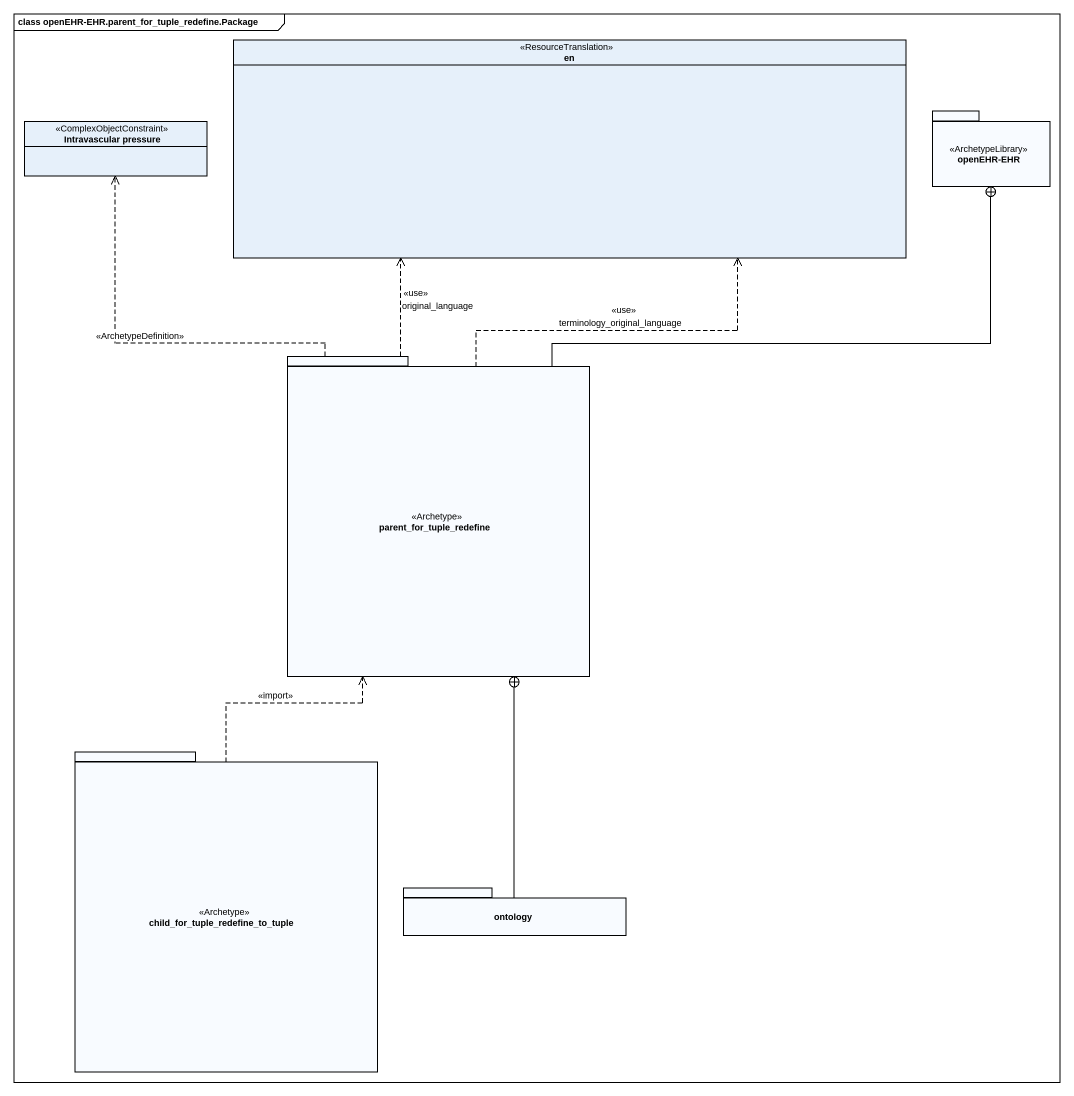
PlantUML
@startuml
mainframe class openEHR-EHR.parent_for_tuple_redefine.Package
hide circle
hide empty members
enum en <<ResourceTranslation>>
class "Intravascular pressure" as Intravascular_pressure <<ComplexObjectConstraint>>
package "openEHR-EHR" as openEHR_EHR <<ArchetypeLibrary>> {
}
package parent_for_tuple_redefine <<Archetype>> {
}
package "child_for_tuple_redefine_to_tuple" as child_for_tuple_redefine_to <<Archetype>> {
}
package ontology {
}
parent_for_tuple_redefine .up.> en : <<use>>\noriginal_language
parent_for_tuple_redefine .up.> en : <<use>>\nterminology_original_language
parent_for_tuple_redefine .up.> Intravascular_pressure : <<ArchetypeDefinition>>
parent_for_tuple_redefine -up-+ openEHR_EHR
child_for_tuple_redefine_to .up.> parent_for_tuple_redefine : <<import>>
ontology -up-+ parent_for_tuple_redefine
@enduml
